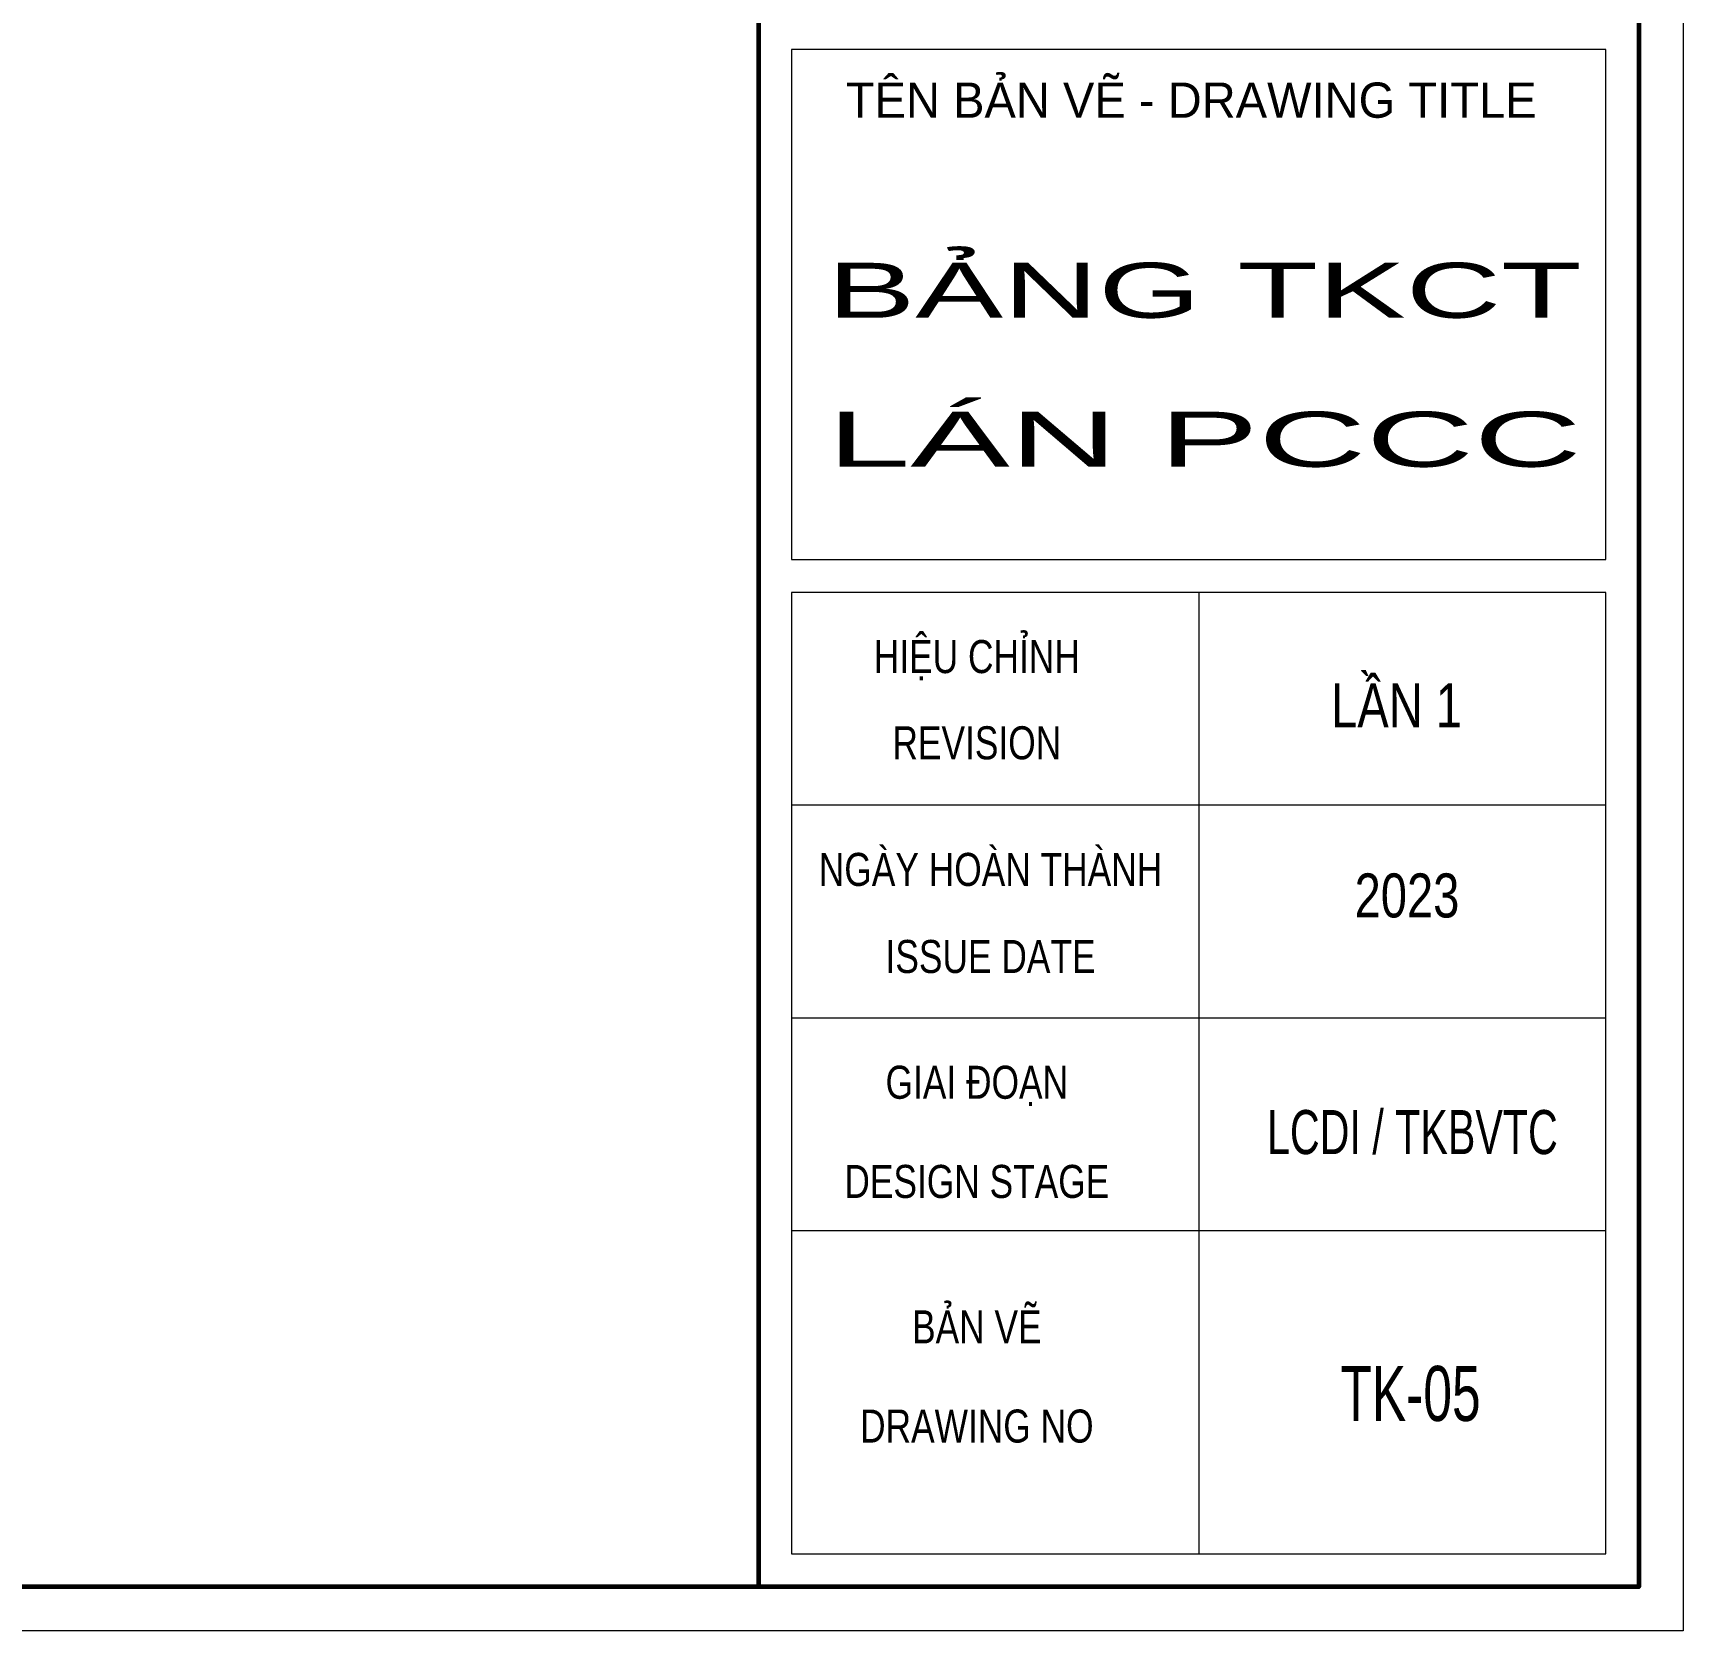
# Model space of a CAD drawing. Header units: millimetres. Extents: x -295047 to 304185, y -728047 to -308748.
# Drawn here: x 300437 to 304185, y -336524 to -332895 of the extents above; entities that cross this region are included whole.
import ezdxf
from ezdxf.enums import TextEntityAlignment as Align

# ---------------------------------------------------------------- set-up
doc = ezdxf.new("R2010")
doc.units = ezdxf.units.MM
doc.header["$MEASUREMENT"] = 0
doc.layers.get('Defpoints').update_dxf_attribs({"color": 1})
for name, color, linetype, lineweight in [('Khungten_LCDI', 7, 'Continuous', 5), ('LC Net thay', 7, 'Continuous', 25), ('LC Text1', 3, 'Continuous', 20)]:
    doc.layers.add(name, color=color, linetype=linetype, lineweight=lineweight)
doc.styles.add('Khungten', font='VHAVAN.TTF', dxfattribs={"width": 0.9, "height": 5000})
doc.styles.add('Title', font='VHBLACK.TTF', dxfattribs={"width": 0.8})

# ---------------------------------------------------------------- blocks, each defined once
blk = doc.blocks.new('lcdi fix')
at = {"layer": 'Defpoints', "lineweight": 0}
blk.add_lwpolyline([(-1200, -14850), (-1200, 14850), (40800, 14850), (40800, -14850)], close=True, dxfattribs=at)
at = {"layer": 'Khungten_LCDI', "color": 5, "lineweight": 60}
blk.add_line((36600, 14650), (36600, -14650), dxfattribs=at)
at = {"layer": 'Khungten_LCDI', "color": 5, "lineweight": 25}
blk.add_line((40600, -14650), (40600, 14650), dxfattribs=at)
at = {"layer": 'Khungten_LCDI', "color": 9, "lineweight": 15}
for p, q in [((38600, -10133.4), (38600, -14500)), ((40450, -11100), (36750, -11100)), ((40450, -12066.7), (36750, -12066.7)), ((40450, -13033.3), (36750, -13033.3))]:
    blk.add_line(p, q, dxfattribs=at)
at = {"layer": 'Khungten_LCDI', "color": 5, "lineweight": 60}
blk.add_lwpolyline([(0, -14650), (0, 14650), (40600, 14650), (40600, -14650)], close=True, dxfattribs=at)
at = {"layer": 'Khungten_LCDI', "color": 9, "lineweight": 15}
for points in [[(36750, -9983.4), (40450, -9983.4), (40450, -7667.3), (36750, -7667.3)], [(36750, -14500), (40450, -14500), (40450, -10133.4), (36750, -10133.4)]]:
    blk.add_lwpolyline(points, close=True, dxfattribs=at)
at = {"color": 7, "style": 'Khungten'}
blk.add_text('tªn b¶n vÏ - drawing title', height=160, dxfattribs=at).set_placement((38565.6, -7977.2), align=Align.CENTER)
at = {"color": 7}
for s, height, style, width, p in [('hiÖu chØnh', 150, 'Khungten', 0.8, (37591.7, -10499.4)), ('revision', 150, 'Khungten', 0.8, (37591.7, -10891)), ('ngµy hoµn thµnh', 150, 'Khungten', 0.8, (37654, -11466.1)), ('issue date', 150, 'Khungten', 0.8, (37654, -11861.5)), ('giai ®o¹n', 150, 'Khungten', 0.8, (37591.7, -12432.7)), ('lcdi / tkbvtc', 200, 'Title', 0.7, (39570.6, -12684.1)), ('design stage', 150, 'Khungten', 0.8, (37591.7, -12883.2)), ('b¶n vÏ', 150, 'Khungten', 0.8, (37591.7, -13543.7)), ('drawing nO', 150, 'Khungten', 0.8, (37591.7, -13994.2))]:
    blk.add_text(s, height=height, dxfattribs=dict(at, style=style, width=width)).set_placement(p, align=Align.CENTER)
at = {"color": 7, "style": 'Khungten', "width": 0.8}
for tag, p in [('REVISION', (39498.8, -10746.3)), ('NGAYHT', (39546.1, -11609.4))]:
    blk.add_attdef(tag, text='', height=200, dxfattribs=at).set_placement(p, align=Align.CENTER)
at = {"layer": 'LC Text1', "style": 'Title', "width": 1.485915}
for tag, p, p2 in [('TENBANVE1', (36912.7, -8885.8), (40339.1, -8885.8)), ('TENBANVE2', (36912.7, -9562.5), (40339.1, -9562.5))]:
    blk.add_attdef(tag, text='', height=250, dxfattribs=at).set_placement(p, p2, align=Align.FIT)
at = {"layer": 'LC Text1', "style": 'Title', "width": 0.7}
blk.add_attdef('SOBANVE', text='', height=250, dxfattribs=at).set_placement((39562, -13896.2), align=Align.CENTER)

msp = doc.modelspace()

# ---------------------------------------------------------------- block references
at = {"layer": 'LC Net thay'}
ref = msp.add_blockref('lcdi fix', (283785, -329098.5, 23.7), dxfattribs=dict(at, xscale=0.5000000000000013, yscale=0.5000000000000013, zscale=0.5000000000000013))
ref.add_attrib('TENBANVE2', 'l¸n pccc', dxfattribs={"layer": 'LC Text1', "height": 125, "style": 'Title', "width": 1.750111}).set_placement((302241.3, -333879.7, 23.7), (303954.6, -333879.7, 23.7), align=Align.FIT)
ref.add_attrib('NGAYHT', '2023', dxfattribs={"layer": 'LC Text1', "height": 100, "style": 'Khungten', "width": 0.8}).set_placement((303558, -334903.2, 23.7), align=Align.CENTER)
ref.add_attrib('REVISION', 'lÇn 1', dxfattribs={"layer": 'LC Text1', "height": 100, "style": 'Khungten', "width": 0.8}).set_placement((303534.4, -334471.7, 23.7), align=Align.CENTER)
ref.add_attrib('SOBANVE', 'tk-05', dxfattribs={"layer": 'LC Text1', "height": 125, "style": 'Title', "width": 0.7}).set_placement((303566, -336046.6, 23.7), align=Align.CENTER)
ref.add_attrib('TENBANVE1', 'B¶NG TKCT', dxfattribs={"layer": 'LC Text1', "height": 125, "style": 'Title', "width": 1.538237}).set_placement((302241.3, -333541.4, 23.7), (303954.6, -333541.4, 23.7), align=Align.FIT)

doc.saveas('drawing.dxf')
